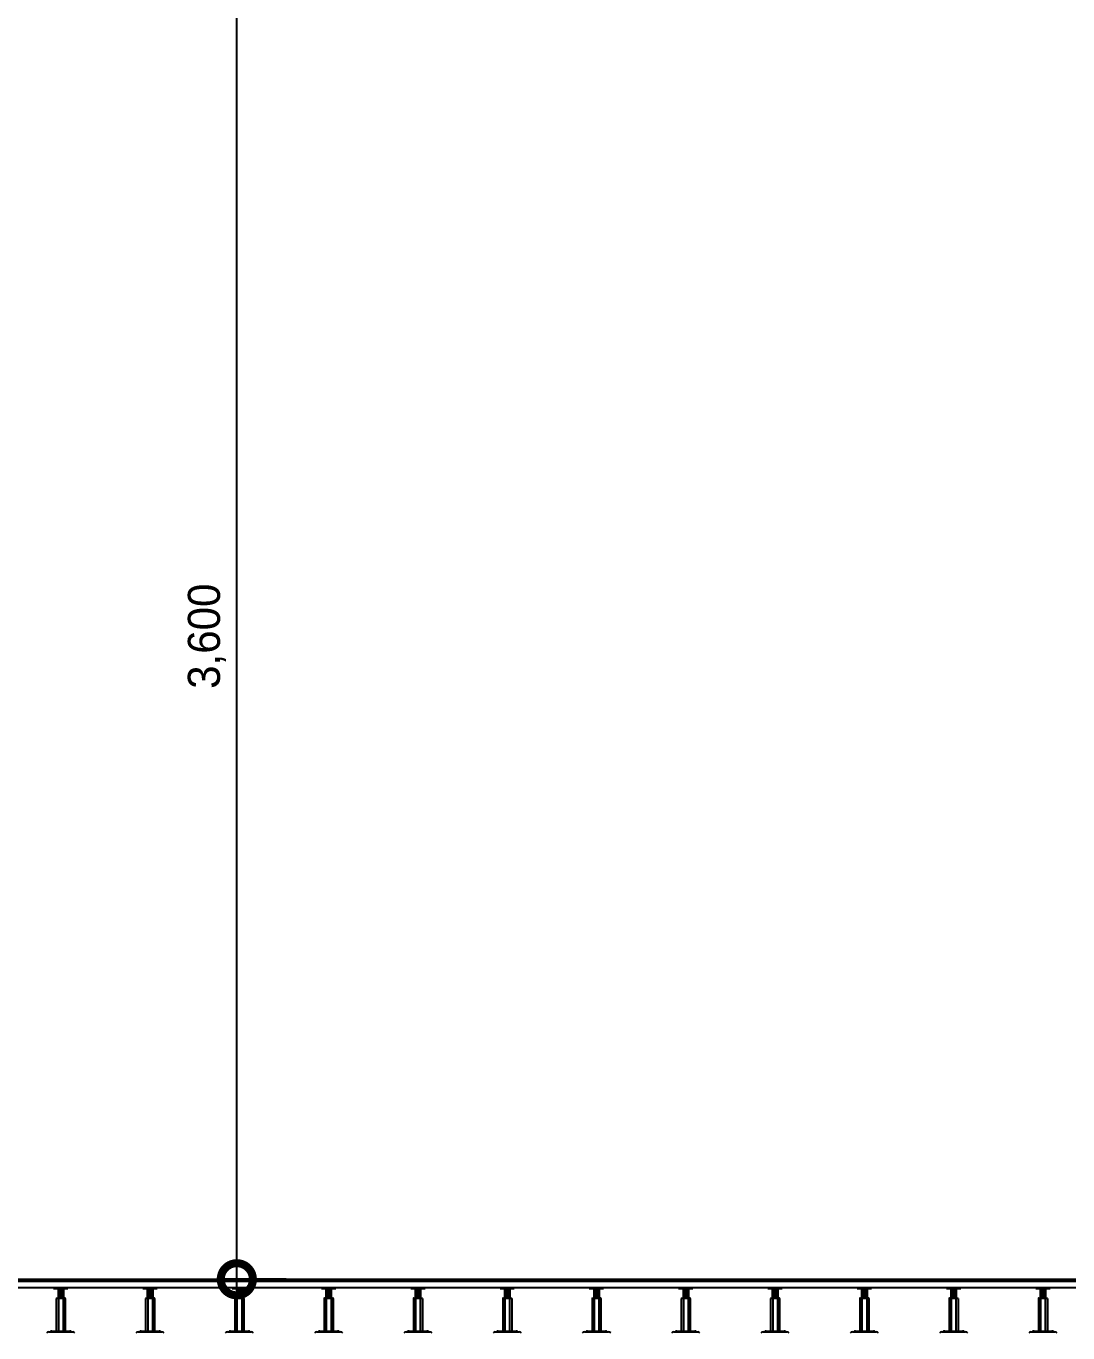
# Model space of a CAD drawing. Header units: millimetres. Extents: x 17311 to 801382, y -242618 to -104888.
# Drawn here: x 517616 to 520533, y -194279 to -190622 of the extents above; entities that cross this region are included whole.
import ezdxf

# ---------------------------------------------------------------- set-up
doc = ezdxf.new("R2010")
doc.units = ezdxf.units.MM
doc.header["$LTSCALE"] = 250
doc.layers.get('Defpoints').update_dxf_attribs({"color": 151})
for name, color, linetype in [('A-ELE-4', 4, 'Continuous'), ('A-ELE-8', 8, 'Continuous'), ('GES', 7, 'Continuous')]:
    doc.layers.add(name, color=color, linetype=linetype)
doc.layers.add('CK', color=221, linetype='Continuous', plot=False)
doc.styles.add('Gdim', font='')
doc.styles.get('Gdim').set_extended_font_data('Dotum')
doc.dimstyles.new('Gdim50', dxfattribs={"dimscale": 30, "dimtxt": 3, "dimasz": 6, "dimexe": 1.5, "dimexo": 2, "dimgap": 1, "dimtad": 1, "dimdec": 0, "dimzin": 0, "dimdsep": 46, "dimlunit": 6, "dimtxsty": 'Gdim', "dimblk": 'DOTSMALL', "dimcen": 1.5, "dimdle": 1.5, "dimclrd": 256, "dimclre": 256, "dimclrt": 256, "dimazin": 0, "dimtfac": 1, "dimtdec": 0, "dimtix": 1, "dimtmove": 2, "dimatfit": 3, "dimldrblk": 'DOTSMALL', "dimfxl": 1.5, "dimtolj": 1, "dimtzin": 0, "dimlwd": -1, "dimlwe": -1, "dimarcsym": 1})

# ---------------------------------------------------------------- blocks, each defined once
blk = doc.blocks.new('_DotSmall')
at = {"color": 0, "linetype": 'ByBlock', "const_width": 0.5}
blk.add_lwpolyline([(-0.0625, 0, 1), (0.0625, 0, 1)], format="xyb", close=True, dxfattribs=at)
blk = doc.blocks.new('*D72')
at = {"layer": 'CK', "transparency": 16777216}
for p, q in [((518206.2, -194174.5), (518206.2, -190484.5)), ((518344.4, -190529.5), (518161.2, -190529.5)), ((518344.4, -194129.5), (518161.2, -194129.5))]:
    blk.add_line(p, q, dxfattribs=at)
at = {"layer": 'Defpoints', "color": 0, "transparency": 16777216}
for p in [(518206.2, -190529.5), (518404.4, -190529.5), (518404.4, -194129.5)]:
    blk.add_point(p, dxfattribs=at)
at = {"layer": 'CK', "transparency": 16777216, "xscale": 180, "yscale": 180, "zscale": 180}
for p, rotation in [((518206.2, -190529.5), 90), ((518206.2, -194129.5), 270)]:
    blk.add_blockref('_DotSmall', p, dxfattribs=dict(at, rotation=rotation))
at = {"layer": 'CK', "transparency": 16777216, "insert": (518122.4, -192329.5), "char_height": 90, "attachment_point": 5, "rotation": 90, "style": 'Gdim'}
blk.add_mtext('\\A1;3,600', dxfattribs=at)
blk = doc.blocks.new('*U108')
at = {"layer": 'A-ELE-4'}
blk.add_line((-8.1, 0), (12441.9, 0), dxfattribs=at)
at = {"layer": 'A-ELE-8'}
for p, q in [((-8.1, -5), (12441.9, -5)), ((-8.1, -23), (12441.9, -23))]:
    blk.add_line(p, q, dxfattribs=at)
blk = doc.blocks.new('*U109')
at = {"layer": 'GES', "color": 8}
for p, q in [((41345, 2017, 0), (41345, 2019.5, 0)), ((41345, 2019.5, 0), (41385, 2019.5, 0)), ((41345, 2017, 0), (41385, 2017, 0)), ((41357.4, 2017, 0), (41357.4, 2007.2, 0)), ((41357.4, 2013.6, 0), (41357.4, 1989.7, 0)), ((41372.6, 2017, 0), (41372.6, 2007.2, 0)), ((41372.6, 2013.6, 0), (41372.6, 1989.7, 0)), ((41385, 2017, 0), (41385, 2019.5, 0)), ((41595, 2017, 0), (41595, 2019.5, 0)), ((41595, 2019.5, 0), (41635, 2019.5, 0)), ((41595, 2017, 0), (41635, 2017, 0)), ((41607.4, 2017, 0), (41607.4, 2007.2, 0)), ((41607.4, 2013.6, 0), (41607.4, 1989.7, 0)), ((41622.6, 2017, 0), (41622.6, 2007.2, 0)), ((41622.6, 2013.6, 0), (41622.6, 1989.7, 0)), ((41635, 2017, 0), (41635, 2019.5, 0)), ((41845, 2017, 0), (41845, 2019.5, 0)), ((41845, 2019.5, 0), (41885, 2019.5, 0)), ((41845, 2017, 0), (41885, 2017, 0)), ((41857.4, 2017, 0), (41857.4, 2007.2, 0)), ((41857.4, 2013.6, 0), (41857.4, 1989.7, 0)), ((41872.6, 2017, 0), (41872.6, 2007.2, 0)), ((41872.6, 2013.6, 0), (41872.6, 1989.7, 0)), ((41885, 2017, 0), (41885, 2019.5, 0)), ((42095, 2017, 0), (42095, 2019.5, 0)), ((42095, 2019.5, 0), (42135, 2019.5, 0)), ((42095, 2017, 0), (42135, 2017, 0)), ((42107.4, 2017, 0), (42107.4, 2007.2, 0)), ((42107.4, 2013.6, 0), (42107.4, 1989.7, 0)), ((42122.6, 2017, 0), (42122.6, 2007.2, 0)), ((42122.6, 2013.6, 0), (42122.6, 1989.7, 0)), ((42135, 2017, 0), (42135, 2019.5, 0)), ((42345, 2017, 0), (42345, 2019.5, 0)), ((42345, 2019.5, 0), (42385, 2019.5, 0)), ((42345, 2017, 0), (42385, 2017, 0)), ((42357.4, 2017, 0), (42357.4, 2007.2, 0)), ((42357.4, 2013.6, 0), (42357.4, 1989.7, 0)), ((42372.6, 2017, 0), (42372.6, 2007.2, 0)), ((42372.6, 2013.6, 0), (42372.6, 1989.7, 0)), ((42385, 2017, 0), (42385, 2019.5, 0)), ((42595, 2017, 0), (42595, 2019.5, 0)), ((42595, 2019.5, 0), (42635, 2019.5, 0)), ((42595, 2017, 0), (42635, 2017, 0)), ((42607.4, 2017, 0), (42607.4, 2007.2, 0)), ((42607.4, 2013.6, 0), (42607.4, 1989.7, 0)), ((42622.6, 2017, 0), (42622.6, 2007.2, 0)), ((42622.6, 2013.6, 0), (42622.6, 1989.7, 0)), ((42635, 2017, 0), (42635, 2019.5, 0)), ((42845, 2017, 0), (42845, 2019.5, 0)), ((42845, 2019.5, 0), (42885, 2019.5, 0)), ((42845, 2017, 0), (42885, 2017, 0)), ((42857.4, 2017, 0), (42857.4, 2007.2, 0)), ((42857.4, 2013.6, 0), (42857.4, 1989.7, 0)), ((42872.6, 2017, 0), (42872.6, 2007.2, 0)), ((42872.6, 2013.6, 0), (42872.6, 1989.7, 0)), ((42885, 2017, 0), (42885, 2019.5, 0)), ((43095, 2017, 0), (43095, 2019.5, 0)), ((43095, 2019.5, 0), (43135, 2019.5, 0)), ((43095, 2017, 0), (43135, 2017, 0)), ((43107.4, 2017, 0), (43107.4, 2007.2, 0)), ((43107.4, 2013.6, 0), (43107.4, 1989.7, 0)), ((43122.6, 2017, 0), (43122.6, 2007.2, 0)), ((43122.6, 2013.6, 0), (43122.6, 1989.7, 0)), ((43135, 2017, 0), (43135, 2019.5, 0)), ((43345, 2017, 0), (43345, 2019.5, 0)), ((43345, 2019.5, 0), (43385, 2019.5, 0)), ((43345, 2017, 0), (43385, 2017, 0)), ((43357.4, 2017, 0), (43357.4, 2007.2, 0)), ((43357.4, 2013.6, 0), (43357.4, 1989.7, 0)), ((43372.6, 2017, 0), (43372.6, 2007.2, 0)), ((43372.6, 2013.6, 0), (43372.6, 1989.7, 0)), ((43385, 2017, 0), (43385, 2019.5, 0)), ((43595, 2017, 0), (43595, 2019.5, 0)), ((43595, 2019.5, 0), (43635, 2019.5, 0)), ((43595, 2017, 0), (43635, 2017, 0)), ((43607.4, 2017, 0), (43607.4, 2007.2, 0)), ((43607.4, 2013.6, 0), (43607.4, 1989.7, 0)), ((43622.6, 2017, 0), (43622.6, 2007.2, 0)), ((43622.6, 2013.6, 0), (43622.6, 1989.7, 0)), ((43635, 2017, 0), (43635, 2019.5, 0)), ((43845, 2017, 0), (43845, 2019.5, 0)), ((43845, 2019.5, 0), (43885, 2019.5, 0)), ((43845, 2017, 0), (43885, 2017, 0)), ((43857.4, 2017, 0), (43857.4, 2007.2, 0)), ((43857.4, 2013.6, 0), (43857.4, 1989.7, 0)), ((43872.6, 2017, 0), (43872.6, 2007.2, 0)), ((43872.6, 2013.6, 0), (43872.6, 1989.7, 0)), ((43885, 2017, 0), (43885, 2019.5, 0)), ((44095, 2017, 0), (44095, 2019.5, 0)), ((44095, 2019.5, 0), (44135, 2019.5, 0)), ((44095, 2017, 0), (44135, 2017, 0)), ((44107.4, 2017, 0), (44107.4, 2007.2, 0)), ((44107.4, 2013.6, 0), (44107.4, 1989.7, 0)), ((44122.6, 2017, 0), (44122.6, 2007.2, 0)), ((44122.6, 2013.6, 0), (44122.6, 1989.7, 0)), ((44135, 2017, 0), (44135, 2019.5, 0)), ((41352.6, 1988.9, 0), (41352.6, 1898, 0)), ((41353.4, 1989.7, 0), (41357.6, 1989.7, 0)), ((41357.4, 2011.6, 0), (41372.6, 2011.6, 0)), ((41357.4, 2011.6, 0), (41372.6, 2011.6, 0)), ((41357.4, 2006.6, 0), (41372.6, 2006.6, 0)), ((41357.4, 2006.6, 0), (41372.6, 2006.6, 0)), ((41357.4, 2001.6, 0), (41372.6, 2001.6, 0)), ((41357.4, 2001.6, 0), (41372.6, 2001.6, 0)), ((41357.4, 1996.6, 0), (41372.6, 1996.6, 0)), ((41357.4, 1996.6, 0), (41372.6, 1996.6, 0)), ((41357.4, 1991.6, 0), (41372.6, 1991.6, 0)), ((41357.4, 1991.6, 0), (41372.6, 1991.6, 0)), ((41357.6, 1989.7, 0), (41372.6, 1989.7, 0)), ((41358.4, 1988.9, 0), (41358.4, 1898, 0)), ((41359.2, 1989.7, 0), (41370.9, 1989.7, 0)), ((41371.7, 1988.9, 0), (41371.7, 1898, 0)), ((41372.6, 1989.7, 0), (41376.7, 1989.7, 0)), ((41377.6, 1988.9, 0), (41377.6, 1898, 0)), ((41602.6, 1988.9, 0), (41602.6, 1898, 0)), ((41603.4, 1989.7, 0), (41607.6, 1989.7, 0)), ((41607.4, 2011.6, 0), (41622.6, 2011.6, 0)), ((41607.4, 2011.6, 0), (41622.6, 2011.6, 0)), ((41607.4, 2006.6, 0), (41622.6, 2006.6, 0)), ((41607.4, 2006.6, 0), (41622.6, 2006.6, 0)), ((41607.4, 2001.6, 0), (41622.6, 2001.6, 0)), ((41607.4, 2001.6, 0), (41622.6, 2001.6, 0)), ((41607.4, 1996.6, 0), (41622.6, 1996.6, 0)), ((41607.4, 1996.6, 0), (41622.6, 1996.6, 0)), ((41607.4, 1991.6, 0), (41622.6, 1991.6, 0)), ((41607.4, 1991.6, 0), (41622.6, 1991.6, 0)), ((41607.6, 1989.7, 0), (41622.6, 1989.7, 0)), ((41608.4, 1988.9, 0), (41608.4, 1898, 0)), ((41609.2, 1989.7, 0), (41620.9, 1989.7, 0)), ((41621.7, 1988.9, 0), (41621.7, 1898, 0)), ((41622.6, 1989.7, 0), (41626.7, 1989.7, 0)), ((41627.6, 1988.9, 0), (41627.6, 1898, 0)), ((41852.6, 1988.9, 0), (41852.6, 1898, 0)), ((41853.4, 1989.7, 0), (41857.6, 1989.7, 0)), ((41857.4, 2011.6, 0), (41872.6, 2011.6, 0)), ((41857.4, 2011.6, 0), (41872.6, 2011.6, 0)), ((41857.4, 2006.6, 0), (41872.6, 2006.6, 0)), ((41857.4, 2006.6, 0), (41872.6, 2006.6, 0)), ((41857.4, 2001.6, 0), (41872.6, 2001.6, 0)), ((41857.4, 2001.6, 0), (41872.6, 2001.6, 0)), ((41857.4, 1996.6, 0), (41872.6, 1996.6, 0)), ((41857.4, 1996.6, 0), (41872.6, 1996.6, 0)), ((41857.4, 1991.6, 0), (41872.6, 1991.6, 0)), ((41857.4, 1991.6, 0), (41872.6, 1991.6, 0)), ((41857.6, 1989.7, 0), (41872.6, 1989.7, 0)), ((41858.4, 1988.9, 0), (41858.4, 1898, 0)), ((41859.2, 1989.7, 0), (41870.9, 1989.7, 0)), ((41871.7, 1988.9, 0), (41871.7, 1898, 0)), ((41872.6, 1989.7, 0), (41876.7, 1989.7, 0)), ((41877.6, 1988.9, 0), (41877.6, 1898, 0)), ((42102.6, 1988.9, 0), (42102.6, 1898, 0)), ((42103.4, 1989.7, 0), (42107.6, 1989.7, 0)), ((42107.4, 2011.6, 0), (42122.6, 2011.6, 0)), ((42107.4, 2011.6, 0), (42122.6, 2011.6, 0)), ((42107.4, 2006.6, 0), (42122.6, 2006.6, 0)), ((42107.4, 2006.6, 0), (42122.6, 2006.6, 0)), ((42107.4, 2001.6, 0), (42122.6, 2001.6, 0)), ((42107.4, 2001.6, 0), (42122.6, 2001.6, 0)), ((42107.4, 1996.6, 0), (42122.6, 1996.6, 0)), ((42107.4, 1996.6, 0), (42122.6, 1996.6, 0)), ((42107.4, 1991.6, 0), (42122.6, 1991.6, 0)), ((42107.4, 1991.6, 0), (42122.6, 1991.6, 0)), ((42107.6, 1989.7, 0), (42122.6, 1989.7, 0)), ((42108.4, 1988.9, 0), (42108.4, 1898, 0)), ((42109.2, 1989.7, 0), (42120.9, 1989.7, 0)), ((42121.7, 1988.9, 0), (42121.7, 1898, 0)), ((42122.6, 1989.7, 0), (42126.7, 1989.7, 0)), ((42127.6, 1988.9, 0), (42127.6, 1898, 0)), ((42352.6, 1988.9, 0), (42352.6, 1898, 0)), ((42353.4, 1989.7, 0), (42357.6, 1989.7, 0)), ((42357.4, 2011.6, 0), (42372.6, 2011.6, 0)), ((42357.4, 2011.6, 0), (42372.6, 2011.6, 0)), ((42357.4, 2006.6, 0), (42372.6, 2006.6, 0)), ((42357.4, 2006.6, 0), (42372.6, 2006.6, 0)), ((42357.4, 2001.6, 0), (42372.6, 2001.6, 0)), ((42357.4, 2001.6, 0), (42372.6, 2001.6, 0)), ((42357.4, 1996.6, 0), (42372.6, 1996.6, 0)), ((42357.4, 1996.6, 0), (42372.6, 1996.6, 0)), ((42357.4, 1991.6, 0), (42372.6, 1991.6, 0)), ((42357.4, 1991.6, 0), (42372.6, 1991.6, 0)), ((42357.6, 1989.7, 0), (42372.6, 1989.7, 0)), ((42358.4, 1988.9, 0), (42358.4, 1898, 0)), ((42359.2, 1989.7, 0), (42370.9, 1989.7, 0)), ((42371.7, 1988.9, 0), (42371.7, 1898, 0)), ((42372.6, 1989.7, 0), (42376.7, 1989.7, 0)), ((42377.6, 1988.9, 0), (42377.6, 1898, 0)), ((42602.6, 1988.9, 0), (42602.6, 1898, 0)), ((42603.4, 1989.7, 0), (42607.6, 1989.7, 0)), ((42607.4, 2011.6, 0), (42622.6, 2011.6, 0)), ((42607.4, 2011.6, 0), (42622.6, 2011.6, 0)), ((42607.4, 2006.6, 0), (42622.6, 2006.6, 0)), ((42607.4, 2006.6, 0), (42622.6, 2006.6, 0)), ((42607.4, 2001.6, 0), (42622.6, 2001.6, 0)), ((42607.4, 2001.6, 0), (42622.6, 2001.6, 0)), ((42607.4, 1996.6, 0), (42622.6, 1996.6, 0)), ((42607.4, 1996.6, 0), (42622.6, 1996.6, 0)), ((42607.4, 1991.6, 0), (42622.6, 1991.6, 0)), ((42607.4, 1991.6, 0), (42622.6, 1991.6, 0)), ((42607.6, 1989.7, 0), (42622.6, 1989.7, 0)), ((42608.4, 1988.9, 0), (42608.4, 1898, 0)), ((42609.2, 1989.7, 0), (42620.9, 1989.7, 0)), ((42621.7, 1988.9, 0), (42621.7, 1898, 0)), ((42622.6, 1989.7, 0), (42626.7, 1989.7, 0)), ((42627.6, 1988.9, 0), (42627.6, 1898, 0)), ((42852.6, 1988.9, 0), (42852.6, 1898, 0)), ((42853.4, 1989.7, 0), (42857.6, 1989.7, 0)), ((42857.4, 2011.6, 0), (42872.6, 2011.6, 0)), ((42857.4, 2011.6, 0), (42872.6, 2011.6, 0)), ((42857.4, 2006.6, 0), (42872.6, 2006.6, 0)), ((42857.4, 2006.6, 0), (42872.6, 2006.6, 0)), ((42857.4, 2001.6, 0), (42872.6, 2001.6, 0)), ((42857.4, 2001.6, 0), (42872.6, 2001.6, 0)), ((42857.4, 1996.6, 0), (42872.6, 1996.6, 0)), ((42857.4, 1996.6, 0), (42872.6, 1996.6, 0)), ((42857.4, 1991.6, 0), (42872.6, 1991.6, 0)), ((42857.4, 1991.6, 0), (42872.6, 1991.6, 0)), ((42857.6, 1989.7, 0), (42872.6, 1989.7, 0)), ((42858.4, 1988.9, 0), (42858.4, 1898, 0)), ((42859.2, 1989.7, 0), (42870.9, 1989.7, 0)), ((42871.7, 1988.9, 0), (42871.7, 1898, 0)), ((42872.6, 1989.7, 0), (42876.7, 1989.7, 0)), ((42877.6, 1988.9, 0), (42877.6, 1898, 0)), ((43102.6, 1988.9, 0), (43102.6, 1898, 0)), ((43103.4, 1989.7, 0), (43107.6, 1989.7, 0)), ((43107.4, 2011.6, 0), (43122.6, 2011.6, 0)), ((43107.4, 2011.6, 0), (43122.6, 2011.6, 0)), ((43107.4, 2006.6, 0), (43122.6, 2006.6, 0)), ((43107.4, 2006.6, 0), (43122.6, 2006.6, 0)), ((43107.4, 2001.6, 0), (43122.6, 2001.6, 0)), ((43107.4, 2001.6, 0), (43122.6, 2001.6, 0)), ((43107.4, 1996.6, 0), (43122.6, 1996.6, 0)), ((43107.4, 1996.6, 0), (43122.6, 1996.6, 0)), ((43107.4, 1991.6, 0), (43122.6, 1991.6, 0)), ((43107.4, 1991.6, 0), (43122.6, 1991.6, 0)), ((43107.6, 1989.7, 0), (43122.6, 1989.7, 0)), ((43108.4, 1988.9, 0), (43108.4, 1898, 0)), ((43109.2, 1989.7, 0), (43120.9, 1989.7, 0)), ((43121.7, 1988.9, 0), (43121.7, 1898, 0)), ((43122.6, 1989.7, 0), (43126.7, 1989.7, 0)), ((43127.6, 1988.9, 0), (43127.6, 1898, 0)), ((43352.6, 1988.9, 0), (43352.6, 1898, 0)), ((43353.4, 1989.7, 0), (43357.6, 1989.7, 0)), ((43357.4, 2011.6, 0), (43372.6, 2011.6, 0)), ((43357.4, 2011.6, 0), (43372.6, 2011.6, 0)), ((43357.4, 2006.6, 0), (43372.6, 2006.6, 0)), ((43357.4, 2006.6, 0), (43372.6, 2006.6, 0)), ((43357.4, 2001.6, 0), (43372.6, 2001.6, 0)), ((43357.4, 2001.6, 0), (43372.6, 2001.6, 0)), ((43357.4, 1996.6, 0), (43372.6, 1996.6, 0)), ((43357.4, 1996.6, 0), (43372.6, 1996.6, 0)), ((43357.4, 1991.6, 0), (43372.6, 1991.6, 0)), ((43357.4, 1991.6, 0), (43372.6, 1991.6, 0)), ((43357.6, 1989.7, 0), (43372.6, 1989.7, 0)), ((43358.4, 1988.9, 0), (43358.4, 1898, 0)), ((43359.2, 1989.7, 0), (43370.9, 1989.7, 0)), ((43371.7, 1988.9, 0), (43371.7, 1898, 0)), ((43372.6, 1989.7, 0), (43376.7, 1989.7, 0)), ((43377.6, 1988.9, 0), (43377.6, 1898, 0)), ((43602.6, 1988.9, 0), (43602.6, 1898, 0)), ((43603.4, 1989.7, 0), (43607.6, 1989.7, 0)), ((43607.4, 2011.6, 0), (43622.6, 2011.6, 0)), ((43607.4, 2011.6, 0), (43622.6, 2011.6, 0)), ((43607.4, 2006.6, 0), (43622.6, 2006.6, 0)), ((43607.4, 2006.6, 0), (43622.6, 2006.6, 0)), ((43607.4, 2001.6, 0), (43622.6, 2001.6, 0)), ((43607.4, 2001.6, 0), (43622.6, 2001.6, 0)), ((43607.4, 1996.6, 0), (43622.6, 1996.6, 0)), ((43607.4, 1996.6, 0), (43622.6, 1996.6, 0)), ((43607.4, 1991.6, 0), (43622.6, 1991.6, 0)), ((43607.4, 1991.6, 0), (43622.6, 1991.6, 0)), ((43607.6, 1989.7, 0), (43622.6, 1989.7, 0)), ((43608.4, 1988.9, 0), (43608.4, 1898, 0)), ((43609.2, 1989.7, 0), (43620.9, 1989.7, 0)), ((43621.7, 1988.9, 0), (43621.7, 1898, 0)), ((43622.6, 1989.7, 0), (43626.7, 1989.7, 0)), ((43627.6, 1988.9, 0), (43627.6, 1898, 0)), ((43852.6, 1988.9, 0), (43852.6, 1898, 0)), ((43853.4, 1989.7, 0), (43857.6, 1989.7, 0)), ((43857.4, 2011.6, 0), (43872.6, 2011.6, 0)), ((43857.4, 2011.6, 0), (43872.6, 2011.6, 0)), ((43857.4, 2006.6, 0), (43872.6, 2006.6, 0)), ((43857.4, 2006.6, 0), (43872.6, 2006.6, 0)), ((43857.4, 2001.6, 0), (43872.6, 2001.6, 0)), ((43857.4, 2001.6, 0), (43872.6, 2001.6, 0)), ((43857.4, 1996.6, 0), (43872.6, 1996.6, 0)), ((43857.4, 1996.6, 0), (43872.6, 1996.6, 0)), ((43857.4, 1991.6, 0), (43872.6, 1991.6, 0)), ((43857.4, 1991.6, 0), (43872.6, 1991.6, 0)), ((43857.6, 1989.7, 0), (43872.6, 1989.7, 0)), ((43858.4, 1988.9, 0), (43858.4, 1898, 0)), ((43859.2, 1989.7, 0), (43870.9, 1989.7, 0)), ((43871.7, 1988.9, 0), (43871.7, 1898, 0)), ((43872.6, 1989.7, 0), (43876.7, 1989.7, 0)), ((43877.6, 1988.9, 0), (43877.6, 1898, 0)), ((44102.6, 1988.9, 0), (44102.6, 1898, 0)), ((44103.4, 1989.7, 0), (44107.6, 1989.7, 0)), ((44107.4, 2011.6, 0), (44122.6, 2011.6, 0)), ((44107.4, 2011.6, 0), (44122.6, 2011.6, 0)), ((44107.4, 2006.6, 0), (44122.6, 2006.6, 0)), ((44107.4, 2006.6, 0), (44122.6, 2006.6, 0)), ((44107.4, 2001.6, 0), (44122.6, 2001.6, 0)), ((44107.4, 2001.6, 0), (44122.6, 2001.6, 0)), ((44107.4, 1996.6, 0), (44122.6, 1996.6, 0)), ((44107.4, 1996.6, 0), (44122.6, 1996.6, 0)), ((44107.4, 1991.6, 0), (44122.6, 1991.6, 0)), ((44107.4, 1991.6, 0), (44122.6, 1991.6, 0)), ((44107.6, 1989.7, 0), (44122.6, 1989.7, 0)), ((44108.4, 1988.9, 0), (44108.4, 1898, 0)), ((44109.2, 1989.7, 0), (44120.9, 1989.7, 0)), ((44121.7, 1988.9, 0), (44121.7, 1898, 0)), ((44122.6, 1989.7, 0), (44126.7, 1989.7, 0)), ((44127.6, 1988.9, 0), (44127.6, 1898, 0)), ((41331.7, 1895.4), (41398.4, 1895.4)), ((41340.2, 1897.7), (41390.3, 1897.7)), ((41353.4, 1897.2, 0), (41357.6, 1897.2, 0)), ((41356.7, 1897.2, 0), (41356.7, 1897.7)), ((41357.6, 1897.2, 0), (41372.6, 1897.2, 0)), ((41372.6, 1897.2, 0), (41376.7, 1897.2, 0)), ((41373.4, 1897.2, 0), (41373.4, 1897.7)), ((41581.7, 1895.4), (41648.4, 1895.4)), ((41590.2, 1897.7), (41640.3, 1897.7)), ((41603.4, 1897.2, 0), (41607.6, 1897.2, 0)), ((41606.7, 1897.2, 0), (41606.7, 1897.7)), ((41607.6, 1897.2, 0), (41622.6, 1897.2, 0)), ((41622.6, 1897.2, 0), (41626.7, 1897.2, 0)), ((41623.4, 1897.2, 0), (41623.4, 1897.7)), ((41831.7, 1895.4), (41898.4, 1895.4)), ((41840.2, 1897.7), (41890.3, 1897.7)), ((41853.4, 1897.2, 0), (41857.6, 1897.2, 0)), ((41856.7, 1897.2, 0), (41856.7, 1897.7)), ((41857.6, 1897.2, 0), (41872.6, 1897.2, 0)), ((41872.6, 1897.2, 0), (41876.7, 1897.2, 0)), ((41873.4, 1897.2, 0), (41873.4, 1897.7)), ((42081.7, 1895.4), (42148.4, 1895.4)), ((42090.2, 1897.7), (42140.3, 1897.7)), ((42103.4, 1897.2, 0), (42107.6, 1897.2, 0)), ((42106.7, 1897.2, 0), (42106.7, 1897.7)), ((42107.6, 1897.2, 0), (42122.6, 1897.2, 0)), ((42122.6, 1897.2, 0), (42126.7, 1897.2, 0)), ((42123.4, 1897.2, 0), (42123.4, 1897.7)), ((42331.7, 1895.4), (42398.4, 1895.4)), ((42340.2, 1897.7), (42390.3, 1897.7)), ((42353.4, 1897.2, 0), (42357.6, 1897.2, 0)), ((42356.7, 1897.2, 0), (42356.7, 1897.7)), ((42357.6, 1897.2, 0), (42372.6, 1897.2, 0)), ((42372.6, 1897.2, 0), (42376.7, 1897.2, 0)), ((42373.4, 1897.2, 0), (42373.4, 1897.7)), ((42581.7, 1895.4), (42648.4, 1895.4)), ((42590.2, 1897.7), (42640.3, 1897.7)), ((42603.4, 1897.2, 0), (42607.6, 1897.2, 0)), ((42606.7, 1897.2, 0), (42606.7, 1897.7)), ((42607.6, 1897.2, 0), (42622.6, 1897.2, 0)), ((42622.6, 1897.2, 0), (42626.7, 1897.2, 0)), ((42623.4, 1897.2, 0), (42623.4, 1897.7)), ((42831.7, 1895.4), (42898.4, 1895.4)), ((42840.2, 1897.7), (42890.3, 1897.7)), ((42853.4, 1897.2, 0), (42857.6, 1897.2, 0)), ((42856.7, 1897.2, 0), (42856.7, 1897.7)), ((42857.6, 1897.2, 0), (42872.6, 1897.2, 0)), ((42872.6, 1897.2, 0), (42876.7, 1897.2, 0)), ((42873.4, 1897.2, 0), (42873.4, 1897.7)), ((43081.7, 1895.4), (43148.4, 1895.4)), ((43090.2, 1897.7), (43140.3, 1897.7)), ((43103.4, 1897.2, 0), (43107.6, 1897.2, 0)), ((43106.7, 1897.2, 0), (43106.7, 1897.7)), ((43107.6, 1897.2, 0), (43122.6, 1897.2, 0)), ((43122.6, 1897.2, 0), (43126.7, 1897.2, 0)), ((43123.4, 1897.2, 0), (43123.4, 1897.7)), ((43331.7, 1895.4), (43398.4, 1895.4)), ((43340.2, 1897.7), (43390.3, 1897.7)), ((43353.4, 1897.2, 0), (43357.6, 1897.2, 0)), ((43356.7, 1897.2, 0), (43356.7, 1897.7)), ((43357.6, 1897.2, 0), (43372.6, 1897.2, 0)), ((43372.6, 1897.2, 0), (43376.7, 1897.2, 0)), ((43373.4, 1897.2, 0), (43373.4, 1897.7)), ((43581.7, 1895.4), (43648.4, 1895.4)), ((43590.2, 1897.7), (43640.3, 1897.7)), ((43603.4, 1897.2, 0), (43607.6, 1897.2, 0)), ((43606.7, 1897.2, 0), (43606.7, 1897.7)), ((43607.6, 1897.2, 0), (43622.6, 1897.2, 0)), ((43622.6, 1897.2, 0), (43626.7, 1897.2, 0)), ((43623.4, 1897.2, 0), (43623.4, 1897.7)), ((43831.7, 1895.4), (43898.4, 1895.4)), ((43840.2, 1897.7), (43890.3, 1897.7)), ((43853.4, 1897.2, 0), (43857.6, 1897.2, 0)), ((43856.7, 1897.2, 0), (43856.7, 1897.7)), ((43857.6, 1897.2, 0), (43872.6, 1897.2, 0)), ((43872.6, 1897.2, 0), (43876.7, 1897.2, 0)), ((43873.4, 1897.2, 0), (43873.4, 1897.7)), ((44081.7, 1895.4), (44148.4, 1895.4)), ((44090.2, 1897.7), (44140.3, 1897.7)), ((44103.4, 1897.2, 0), (44107.6, 1897.2, 0)), ((44106.7, 1897.2, 0), (44106.7, 1897.7)), ((44107.6, 1897.2, 0), (44122.6, 1897.2, 0)), ((44122.6, 1897.2, 0), (44126.7, 1897.2, 0)), ((44123.4, 1897.2, 0), (44123.4, 1897.7))]:
    blk.add_line(p, q, dxfattribs=at)
for centre, radius, start, end in [((41353.4, 1988.9, 0), 0.833, 90, 180), ((41357.6, 1988.9, 0), 0.833, 0, 90), ((41359.2, 1988.9, 0), 0.833, 90, 180), ((41370.9, 1988.9, 0), 0.833, 0, 90), ((41372.6, 1988.9, 0), 0.833, 90, 180), ((41376.7, 1988.9, 0), 0.833, 0, 90), ((41603.4, 1988.9, 0), 0.833, 90, 180), ((41607.6, 1988.9, 0), 0.833, 0, 90), ((41609.2, 1988.9, 0), 0.833, 90, 180), ((41620.9, 1988.9, 0), 0.833, 0, 90), ((41622.6, 1988.9, 0), 0.833, 90, 180), ((41626.7, 1988.9, 0), 0.833, 0, 90), ((41853.4, 1988.9, 0), 0.833, 90, 180), ((41857.6, 1988.9, 0), 0.833, 0, 90), ((41859.2, 1988.9, 0), 0.833, 90, 180), ((41870.9, 1988.9, 0), 0.833, 0, 90), ((41872.6, 1988.9, 0), 0.833, 90, 180), ((41876.7, 1988.9, 0), 0.833, 0, 90), ((42103.4, 1988.9, 0), 0.833, 90, 180), ((42107.6, 1988.9, 0), 0.833, 0, 90), ((42109.2, 1988.9, 0), 0.833, 90, 180), ((42120.9, 1988.9, 0), 0.833, 0, 90), ((42122.6, 1988.9, 0), 0.833, 90, 180), ((42126.7, 1988.9, 0), 0.833, 0, 90), ((42353.4, 1988.9, 0), 0.833, 90, 180), ((42357.6, 1988.9, 0), 0.833, 0, 90), ((42359.2, 1988.9, 0), 0.833, 90, 180), ((42370.9, 1988.9, 0), 0.833, 0, 90), ((42372.6, 1988.9, 0), 0.833, 90, 180), ((42376.7, 1988.9, 0), 0.833, 0, 90), ((42603.4, 1988.9, 0), 0.833, 90, 180), ((42607.6, 1988.9, 0), 0.833, 0, 90), ((42609.2, 1988.9, 0), 0.833, 90, 180), ((42620.9, 1988.9, 0), 0.833, 0, 90), ((42622.6, 1988.9, 0), 0.833, 90, 180), ((42626.7, 1988.9, 0), 0.833, 0, 90), ((42853.4, 1988.9, 0), 0.833, 90, 180), ((42857.6, 1988.9, 0), 0.833, 0, 90), ((42859.2, 1988.9, 0), 0.833, 90, 180), ((42870.9, 1988.9, 0), 0.833, 0, 90), ((42872.6, 1988.9, 0), 0.833, 90, 180), ((42876.7, 1988.9, 0), 0.833, 0, 90), ((43103.4, 1988.9, 0), 0.833, 90, 180), ((43107.6, 1988.9, 0), 0.833, 0, 90), ((43109.2, 1988.9, 0), 0.833, 90, 180), ((43120.9, 1988.9, 0), 0.833, 0, 90), ((43122.6, 1988.9, 0), 0.833, 90, 180), ((43126.7, 1988.9, 0), 0.833, 0, 90), ((43353.4, 1988.9, 0), 0.833, 90, 180), ((43357.6, 1988.9, 0), 0.833, 0, 90), ((43359.2, 1988.9, 0), 0.833, 90, 180), ((43370.9, 1988.9, 0), 0.833, 0, 90), ((43372.6, 1988.9, 0), 0.833, 90, 180), ((43376.7, 1988.9, 0), 0.833, 0, 90), ((43603.4, 1988.9, 0), 0.833, 90, 180), ((43607.6, 1988.9, 0), 0.833, 0, 90), ((43609.2, 1988.9, 0), 0.833, 90, 180), ((43620.9, 1988.9, 0), 0.833, 0, 90), ((43622.6, 1988.9, 0), 0.833, 90, 180), ((43626.7, 1988.9, 0), 0.833, 0, 90), ((43853.4, 1988.9, 0), 0.833, 90, 180), ((43857.6, 1988.9, 0), 0.833, 0, 90), ((43859.2, 1988.9, 0), 0.833, 90, 180), ((43870.9, 1988.9, 0), 0.833, 0, 90), ((43872.6, 1988.9, 0), 0.833, 90, 180), ((43876.7, 1988.9, 0), 0.833, 0, 90), ((44103.4, 1988.9, 0), 0.833, 90, 180), ((44107.6, 1988.9, 0), 0.833, 0, 90), ((44109.2, 1988.9, 0), 0.833, 90, 180), ((44120.9, 1988.9, 0), 0.833, 0, 90), ((44122.6, 1988.9, 0), 0.833, 90, 180), ((44126.7, 1988.9, 0), 0.833, 0, 90), ((41331.7, 1887.1), 8.33, 90, 139.756), ((41340.2, 1889.3), 8.33, 90, 132.9054), ((41353.4, 1898, 0), 0.833, 180, 270), ((41357.6, 1898, 0), 0.833, 270, 0), ((41359.2, 1898, 0), 0.833, 180, 270), ((41372.6, 1898, 0), 0.833, 180, 270), ((41376.7, 1898, 0), 0.833, 270, 0), ((41390.3, 1889.3), 8.33, 47.0946, 90), ((41398.4, 1887.1), 8.33, 40.244, 90), ((41581.7, 1887.1), 8.33, 90, 139.756), ((41590.2, 1889.3), 8.33, 90, 132.9054), ((41603.4, 1898, 0), 0.833, 180, 270), ((41607.6, 1898, 0), 0.833, 270, 0), ((41609.2, 1898, 0), 0.833, 180, 270), ((41622.6, 1898, 0), 0.833, 180, 270), ((41626.7, 1898, 0), 0.833, 270, 0), ((41640.3, 1889.3), 8.33, 47.0946, 90), ((41648.4, 1887.1), 8.33, 40.244, 90), ((41831.7, 1887.1), 8.33, 90, 139.756), ((41840.2, 1889.3), 8.33, 90, 132.9054), ((41853.4, 1898, 0), 0.833, 180, 270), ((41857.6, 1898, 0), 0.833, 270, 0), ((41859.2, 1898, 0), 0.833, 180, 270), ((41872.6, 1898, 0), 0.833, 180, 270), ((41876.7, 1898, 0), 0.833, 270, 0), ((41890.3, 1889.3), 8.33, 47.0946, 90), ((41898.4, 1887.1), 8.33, 40.244, 90), ((42081.7, 1887.1), 8.33, 90, 139.756), ((42090.2, 1889.3), 8.33, 90, 132.9054), ((42103.4, 1898, 0), 0.833, 180, 270), ((42107.6, 1898, 0), 0.833, 270, 0), ((42109.2, 1898, 0), 0.833, 180, 270), ((42122.6, 1898, 0), 0.833, 180, 270), ((42126.7, 1898, 0), 0.833, 270, 0), ((42140.3, 1889.3), 8.33, 47.0946, 90), ((42148.4, 1887.1), 8.33, 40.244, 90), ((42331.7, 1887.1), 8.33, 90, 139.756), ((42340.2, 1889.3), 8.33, 90, 132.9054), ((42353.4, 1898, 0), 0.833, 180, 270), ((42357.6, 1898, 0), 0.833, 270, 0), ((42359.2, 1898, 0), 0.833, 180, 270), ((42372.6, 1898, 0), 0.833, 180, 270), ((42376.7, 1898, 0), 0.833, 270, 0), ((42390.3, 1889.3), 8.33, 47.0946, 90), ((42398.4, 1887.1), 8.33, 40.244, 90), ((42581.7, 1887.1), 8.33, 90, 139.756), ((42590.2, 1889.3), 8.33, 90, 132.9054), ((42603.4, 1898, 0), 0.833, 180, 270), ((42607.6, 1898, 0), 0.833, 270, 0), ((42609.2, 1898, 0), 0.833, 180, 270), ((42622.6, 1898, 0), 0.833, 180, 270), ((42626.7, 1898, 0), 0.833, 270, 0), ((42640.3, 1889.3), 8.33, 47.0946, 90), ((42648.4, 1887.1), 8.33, 40.244, 90), ((42831.7, 1887.1), 8.33, 90, 139.756), ((42840.2, 1889.3), 8.33, 90, 132.9054), ((42853.4, 1898, 0), 0.833, 180, 270), ((42857.6, 1898, 0), 0.833, 270, 0), ((42859.2, 1898, 0), 0.833, 180, 270), ((42872.6, 1898, 0), 0.833, 180, 270), ((42876.7, 1898, 0), 0.833, 270, 0), ((42890.3, 1889.3), 8.33, 47.0946, 90), ((42898.4, 1887.1), 8.33, 40.244, 90), ((43081.7, 1887.1), 8.33, 90, 139.756), ((43090.2, 1889.3), 8.33, 90, 132.9054), ((43103.4, 1898, 0), 0.833, 180, 270), ((43107.6, 1898, 0), 0.833, 270, 0), ((43109.2, 1898, 0), 0.833, 180, 270), ((43122.6, 1898, 0), 0.833, 180, 270), ((43126.7, 1898, 0), 0.833, 270, 0), ((43140.3, 1889.3), 8.33, 47.0946, 90), ((43148.4, 1887.1), 8.33, 40.244, 90), ((43331.7, 1887.1), 8.33, 90, 139.756), ((43340.2, 1889.3), 8.33, 90, 132.9054), ((43353.4, 1898, 0), 0.833, 180, 270), ((43357.6, 1898, 0), 0.833, 270, 0), ((43359.2, 1898, 0), 0.833, 180, 270), ((43372.6, 1898, 0), 0.833, 180, 270), ((43376.7, 1898, 0), 0.833, 270, 0), ((43390.3, 1889.3), 8.33, 47.0946, 90), ((43398.4, 1887.1), 8.33, 40.244, 90), ((43581.7, 1887.1), 8.33, 90, 139.756), ((43590.2, 1889.3), 8.33, 90, 132.9054), ((43603.4, 1898, 0), 0.833, 180, 270), ((43607.6, 1898, 0), 0.833, 270, 0), ((43609.2, 1898, 0), 0.833, 180, 270), ((43622.6, 1898, 0), 0.833, 180, 270), ((43626.7, 1898, 0), 0.833, 270, 0), ((43640.3, 1889.3), 8.33, 47.0946, 90), ((43648.4, 1887.1), 8.33, 40.244, 90), ((43831.7, 1887.1), 8.33, 90, 139.756), ((43840.2, 1889.3), 8.33, 90, 132.9054), ((43853.4, 1898, 0), 0.833, 180, 270), ((43857.6, 1898, 0), 0.833, 270, 0), ((43859.2, 1898, 0), 0.833, 180, 270), ((43872.6, 1898, 0), 0.833, 180, 270), ((43876.7, 1898, 0), 0.833, 270, 0), ((43890.3, 1889.3), 8.33, 47.0946, 90), ((43898.4, 1887.1), 8.33, 40.244, 90), ((44081.7, 1887.1), 8.33, 90, 139.756), ((44090.2, 1889.3), 8.33, 90, 132.9054), ((44103.4, 1898, 0), 0.833, 180, 270), ((44107.6, 1898, 0), 0.833, 270, 0), ((44109.2, 1898, 0), 0.833, 180, 270), ((44122.6, 1898, 0), 0.833, 180, 270), ((44126.7, 1898, 0), 0.833, 270, 0), ((44140.3, 1889.3), 8.33, 47.0946, 90), ((44148.4, 1887.1), 8.33, 40.244, 90)]:
    blk.add_arc(centre, radius, start, end, dxfattribs=at)

msp = doc.modelspace()

# ---------------------------------------------------------------- block references
at = {"layer": 'GES'}
msp.add_blockref('*U108', (515318.7, -194129.5), dxfattribs=at)
at = {"layer": 'GES', "color": 2, "linetype": 'Continuous'}
msp.add_blockref('*U109', (476348.2, -196172), dxfattribs=at)

# ---------------------------------------------------------------- dimensions: what is measured, and where the dimension line sits
at = {"layer": 'CK'}
dim = msp.add_linear_dim(base=(518206.2, -190529.5), p1=(518404.4, -194129.5), p2=(518404.4, -190529.5), angle=90, dimstyle='Gdim50', dxfattribs=at)
dim.commit()
dim.dimension.update_dxf_attribs({"geometry": '*D72', "text_midpoint": (518122.4, -192329.5)})

doc.saveas('drawing.dxf')
